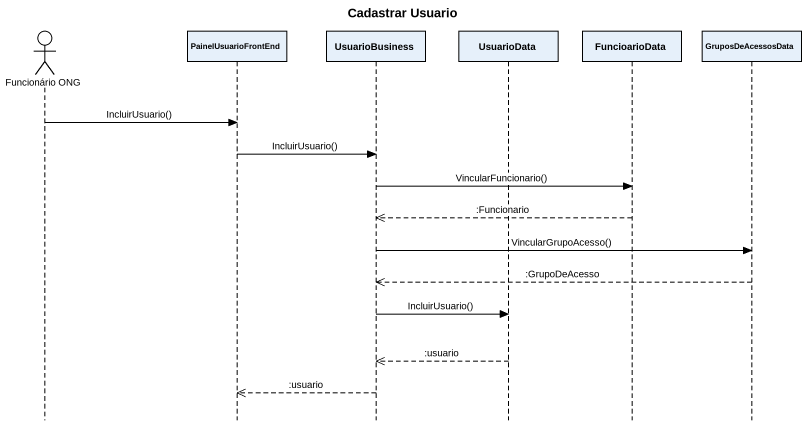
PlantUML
@startuml
title Cadastrar Usuario
hide footbox
actor "Funcionário ONG" as Funcionário_ONG
participant PainelUsuarioFrontEnd
participant UsuarioBusiness
participant UsuarioData
participant FuncioarioData
participant GruposDeAcessosData

Funcionário_ONG -> PainelUsuarioFrontEnd : IncluirUsuario()
PainelUsuarioFrontEnd -> UsuarioBusiness : IncluirUsuario()
UsuarioBusiness -> FuncioarioData : VincularFuncionario()
FuncioarioData -->> UsuarioBusiness : :Funcionario
UsuarioBusiness -> GruposDeAcessosData : VincularGrupoAcesso()
GruposDeAcessosData -->> UsuarioBusiness : :GrupoDeAcesso
UsuarioBusiness -> UsuarioData : IncluirUsuario()
UsuarioData -->> UsuarioBusiness : :usuario
UsuarioBusiness -->> PainelUsuarioFrontEnd : :usuario
@enduml
